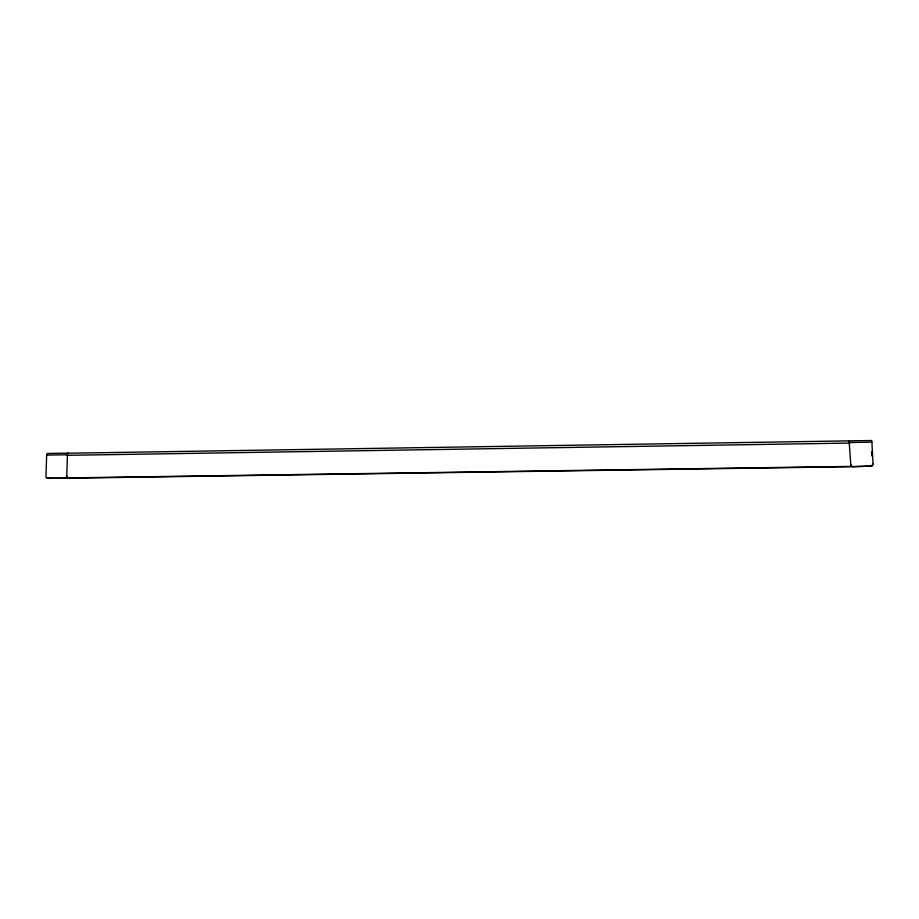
<?xml version="1.0" encoding="UTF-8"?>
<svg xmlns="http://www.w3.org/2000/svg" width="919" height="919" viewBox="0 0 919 919"><rect width="100%" height="100%" fill="white"/><g stroke="black" fill="none" stroke-linecap="round" stroke-linejoin="round"><path stroke-width="1.38" d="M849.087 440.856L850.914 466.404L850.224 466.714L67.592 478.213L66.696 477.937L67.42 454.79A1.907 0.701 88.9 0 1 68.178 453.159L47.466 453.481A1.907 0.735 88.8 0 0 46.662 455.112L45.95 476.444A1.872 1.781 -51.5 0 0 47.42 478.225L66.053 478.236A1.861 1.781 -51.4 0 0 67.581 476.835M850.661 466.071A1.953 1.872 27.4 0 0 851.867 466.691L871.499 466.105A1.964 1.872 27.6 0 0 873.05 464.21L871.901 442.165A1.964 0.574 89.4 0 0 871.223 440.511L68.374 453.228A2.435 0.896 88.9 0 0 67.409 455.319L849.742 443.073A2.516 0.689 89.3 0 0 848.938 440.936M872.315 464.52L873.05 464.21M851.856 466.691L871.499 466.105M46.674 455.112L67.42 454.79M849.719 442.521L871.901 442.165M47.42 478.225L66.053 478.236M66.696 477.937L850.914 466.404M871.649 451.654L871.867 455.95M66.754 476.134A1.872 1.781 -51.4 0 1 65.157 477.96M48.362 478.5A1.861 1.769 -51.6 0 1 47.053 477.547M852.556 466.381A1.953 1.872 27.4 0 1 850.81 464.543M872.154 465.382A1.953 1.872 27.6 0 1 870.775 466.404"/></g></svg>
